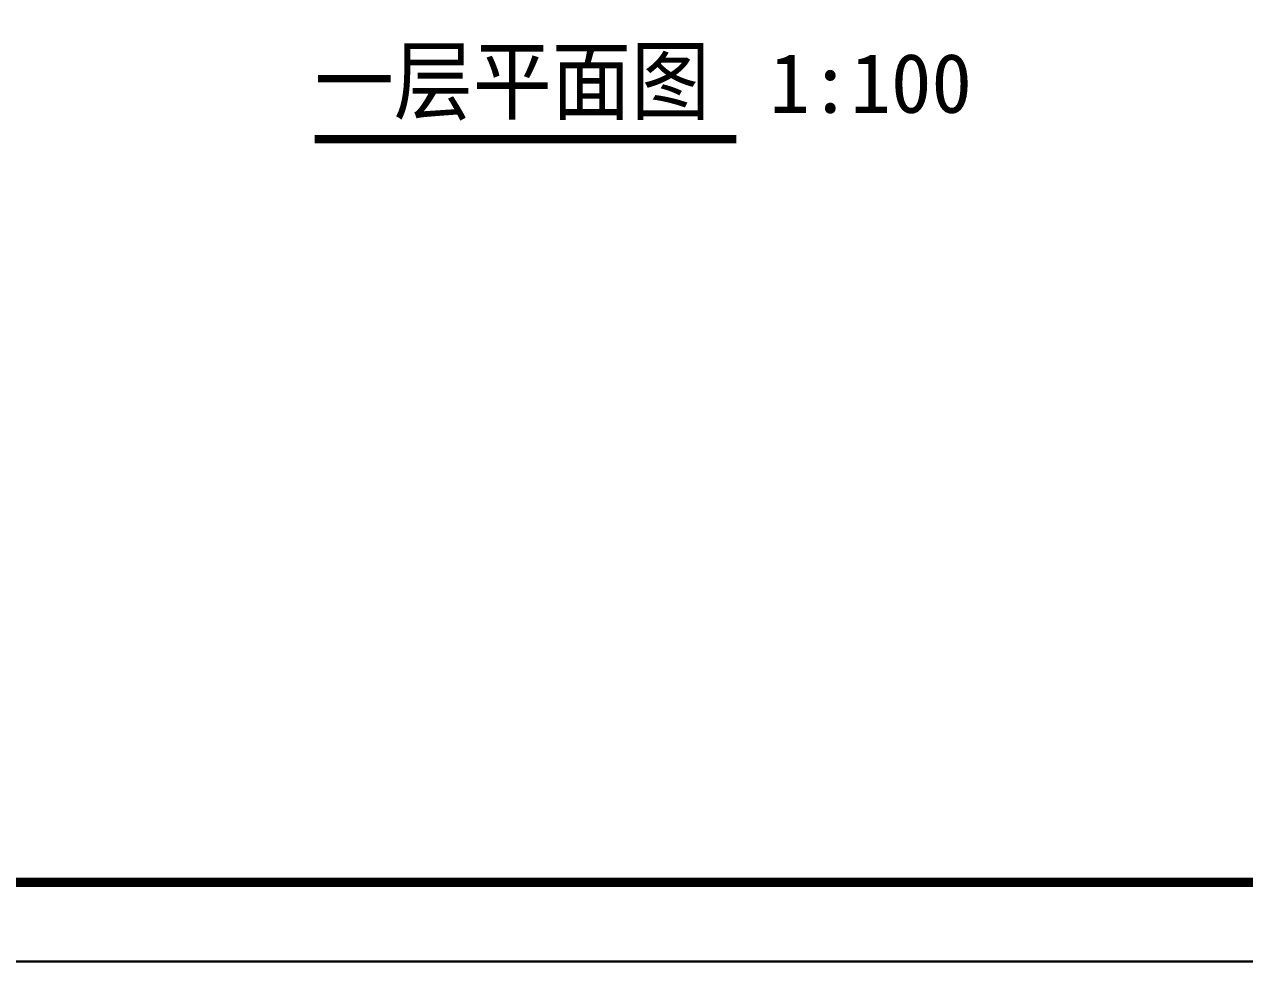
# Model space of a CAD drawing. Header units: millimetres. Extents: x -13830 to 215738, y -24143 to 193994.
# Drawn here: x 10095 to 25474, y 64957 to 76773 of the extents above; entities that cross this region are included whole.
import ezdxf

# ---------------------------------------------------------------- set-up
doc = ezdxf.new("R2010")
doc.units = ezdxf.units.MM
doc.header["$LTSCALE"] = 100
doc.layers.get('0').update_dxf_attribs({"linetype": 'CONTINUOUS'})
for name, color, linetype in [('DIM_SYMB', 3, 'CONTINUOUS'), ('PUB_TEXT', 7, 'CONTINUOUS'), ('TK HAHA', 1, 'CONTINUOUS'), ('图框', 7, 'CONTINUOUS')]:
    doc.layers.add(name, color=color, linetype=linetype)
doc.styles.add('signboard', font='ARIALN.TTF', dxfattribs={"width": 0.9})

# ---------------------------------------------------------------- blocks, each defined once
blk = doc.blocks.new('TJAD_TK_A1')
at = {"layer": '图框'}
blk.add_line((500.38, 356.45), (1341.38, 356.45), dxfattribs=at)
at = {"layer": '图框', "const_width": 1.2}
blk.add_lwpolyline([(1331.38, 940.45), (525.38, 940.45), (525.38, 366.45), (1331.38, 366.45)], close=True, dxfattribs=at)
blk = doc.blocks.new('180703-expo')
at = {"layer": '图框'}
blk.add_blockref('TJAD_TK_A1', (-500.38, -356.45), dxfattribs=at)

msp = doc.modelspace()

# ---------------------------------------------------------------- linework, layer by layer
at = {"layer": 'DIM_SYMB', "const_width": 105}
msp.add_lwpolyline([(13752.7, 75328.2), (19066.5, 75328.2)], dxfattribs=at)
at = {"layer": 'TK HAHA', "color": 1}
msp.add_lwpolyline([(-3451.8, 124357.2), (80648.2, 124357.2), (80648.2, 64957.2), (-3451.8, 64957.2)], close=True, dxfattribs=at)

# ---------------------------------------------------------------- block references
at = {"xscale": 100, "yscale": 100, "zscale": 100}
msp.add_blockref('180703-expo', (-3451.8, 64957.2), dxfattribs=at)

# ---------------------------------------------------------------- texts
at = {"layer": 'PUB_TEXT', "style": 'signboard', "width": 0.9}
msp.add_text('一层平面图', height=811.87, dxfattribs=at).set_placement((13752.7, 75657.9))
at = {"layer": 'PUB_TEXT'}
msp.add_text('1:100', height=750, dxfattribs=at).set_placement((19486.5, 75657.9))

doc.saveas('drawing.dxf')
